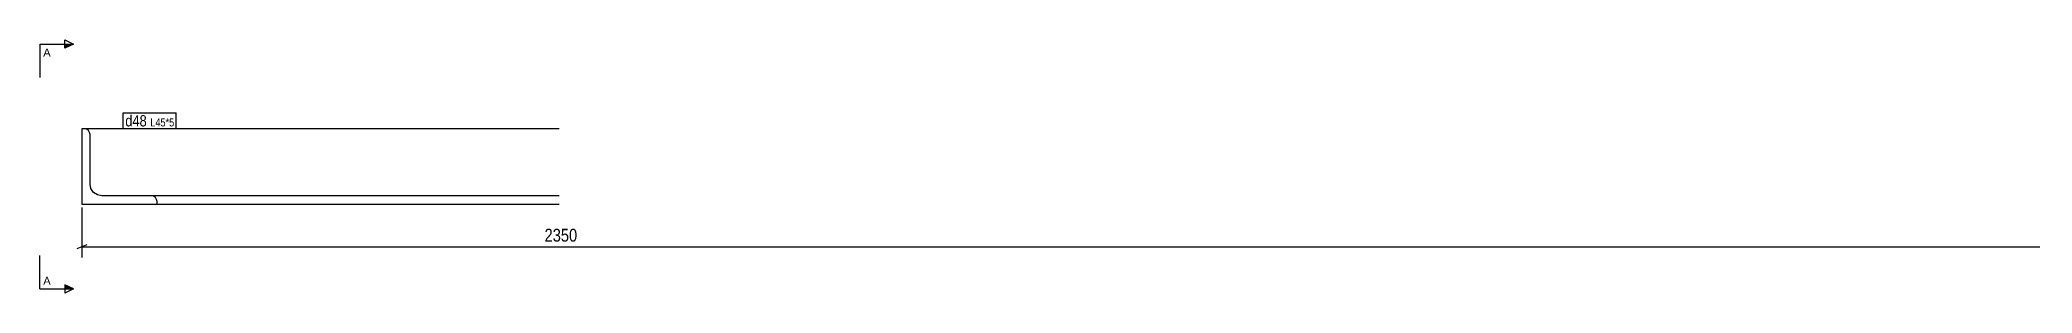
# Model space of a CAD drawing. Header units: millimetres. Extents: x -2 to 16128, y -2 to 157.
# Drawn here: x 13750 to 14939, y 6 to 157 of the extents above; entities that cross this region are included whole.
import ezdxf

# ---------------------------------------------------------------- set-up
doc = ezdxf.new("R2010")
doc.units = ezdxf.units.MM
for name, color, linetype in [('MÅLSÆTNING', 7, 'Continuous'), ('STÅL', 7, 'Continuous'), ('TEKST', 7, 'Continuous')]:
    doc.layers.add(name, color=color, linetype=linetype)
doc.styles.add('Arial', font='ARIAL.TTF', dxfattribs={"height": 0.2})
doc.styles.add('Arial Narrow', font='ARIALN.TTF', dxfattribs={"height": 0.2})

msp = doc.modelspace()

# ---------------------------------------------------------------- hatches: boundary and pattern name
at = {"layer": 'TEKST', "linetype": 'Continuous'}
for points in [[(13765.4, 152.3), (13765.4, 154.8), (13770.4, 154.8)], [(13765.4, 8.5), (13765.4, 11), (13770.4, 8.5)]]:
    msp.add_hatch(color=30, dxfattribs=at).paths.add_polyline_path(points)

# ---------------------------------------------------------------- linework, layer by layer
at = {"layer": 'MÅLSÆTNING', "color": 7, "linetype": 'Continuous'}
for p, q in [((13775.4, 57.2), (13775.4, 27.3)), ((13778.4, 34.9), (13772.4, 32.5)), ((13775.4, 33.7), (16125.4, 33.7))]:
    msp.add_line(p, q, dxfattribs=at)
at = {"layer": 'STÅL', "color": 2, "linetype": 'Continuous'}
for p, q in [((13775.4, 104.2), (13775.4, 59.2)), ((14060.4, 104.2), (13775.4, 104.2)), ((13778.2, 103.9), (13776.9, 104.2)), ((13779.4, 103.1), (13778.2, 103.9)), ((13780.1, 102), (13779.4, 103.1)), ((13780.4, 100.7), (13780.1, 102)), ((13780.4, 71.2), (13780.4, 100.7)), ((13780.9, 68.5), (13780.4, 71.2)), ((13782.4, 66.2), (13780.9, 68.5)), ((13784.7, 64.7), (13782.4, 66.2)), ((13787.4, 64.2), (13784.7, 64.7)), ((14060.4, 64.2), (13787.4, 64.2)), ((13818.2, 63.9), (13816.9, 64.2)), ((13819.4, 63.1), (13818.2, 63.9)), ((13820.1, 62), (13819.4, 63.1)), ((13820.4, 60.7), (13820.1, 62)), ((13820.4, 59.2), (13820.4, 60.7)), ((13775.4, 59.2), (14060.4, 59.2))]:
    msp.add_line(p, q, dxfattribs=at)
at = {"layer": 'TEKST', "color": 30, "linetype": 'Continuous'}
for p, q in [((13765.4, 152.3), (13765.4, 157.3)), ((13765.4, 157.3), (13770.4, 154.8)), ((13770.4, 154.8), (13765.4, 152.3)), ((13770.4, 8.5), (13765.4, 11)), ((13765.4, 11), (13765.4, 6)), ((13770.4, 8.5), (13765.4, 6))]:
    msp.add_line(p, q, dxfattribs=at)

# ---------------------------------------------------------------- wipeouts: each hides what was drawn before it
at = {"color": 0, "linetype": 'Continuous'}
for points in [[(13756.8, 147.3), (13756.8, 152.3), (13752.4, 152.3), (13752.4, 147.3)], [(13756.8, 11), (13756.8, 16), (13752.4, 16), (13752.4, 11)]]:
    msp.add_wipeout(points, dxfattribs=at).dxf.layer = 'TEKST'

# ---------------------------------------------------------------- next in the draw order: linework, layer by layer
at = {"layer": 'TEKST', "color": 30, "linetype": 'Continuous'}
for p, q in [((13750.4, 154.8), (13750.4, 134.8)), ((13750.4, 154.8), (13770.4, 154.8)), ((13750.4, 8.5), (13750.4, 28.5)), ((13750.4, 8.5), (13770.4, 8.5))]:
    msp.add_line(p, q, dxfattribs=at)

# ---------------------------------------------------------------- next in the draw order: texts
at = {"layer": 'TEKST', "color": 96, "linetype": 'Continuous', "style": 'Arial'}
for p in [(13752.4, 147.3), (13752.4, 11)]:
    msp.add_text('A', height=4.78, dxfattribs=at).set_placement(p)

# ---------------------------------------------------------------- next in the draw order: wipeouts: each hides what was drawn before it
at = {"color": 0}
for points, layer in [([(15850.7, 35.2), (15850.7, 46.4), (14050, 46.4), (14050, 35.2)], 'MÅLSÆTNING'), ([(13814.2, 105.6), (13814.2, 112.6), (13801.4, 112.6), (13801.4, 105.6)], 'TEKST')]:
    msp.add_wipeout(points, dxfattribs=at).dxf.layer = layer

# ---------------------------------------------------------------- next in the draw order: texts
at = {"layer": 'MÅLSÆTNING', "color": 3, "style": 'Arial Narrow'}
msp.add_text('2350', height=7.64, dxfattribs=at).set_placement((14051.6, 36.8))

# ---------------------------------------------------------------- next in the draw order: wipeouts: each hides what was drawn before it
at = {"color": 0}
msp.add_wipeout([(13814.2, 105.6), (13814.2, 112.6), (13801.4, 112.6), (13801.4, 105.6)], dxfattribs=at).dxf.layer = 'TEKST'

# ---------------------------------------------------------------- next in the draw order: linework, layer by layer
at = {"layer": 'TEKST', "color": 7, "linetype": 'Continuous'}
msp.add_line((13800.2, 104.4), (13800.2, 113.8), dxfattribs=at)

# ---------------------------------------------------------------- next in the draw order: wipeouts: each hides what was drawn before it
at = {"color": 0}
msp.add_wipeout([(13830.6, 105.6), (13830.6, 110.6), (13816.3, 110.6), (13816.3, 105.6)], dxfattribs=at).dxf.layer = 'TEKST'

# ---------------------------------------------------------------- next in the draw order: wipeouts: each hides what was drawn before it
msp.add_wipeout([(13830.6, 105.6), (13830.6, 110.6), (13816.3, 110.6), (13816.3, 105.6)], dxfattribs=at).dxf.layer = 'TEKST'

# ---------------------------------------------------------------- next in the draw order: linework, layer by layer
at = {"layer": 'TEKST', "color": 7, "linetype": 'Continuous'}
for p, q in [((13800.2, 113.8), (13831.8, 113.8)), ((13831.8, 104.4), (13831.8, 113.8)), ((13800.2, 104.4), (13831.8, 104.4))]:
    msp.add_line(p, q, dxfattribs=at)

# ---------------------------------------------------------------- next in the draw order: texts
at = {"layer": 'TEKST', "color": 3, "style": 'Arial Narrow'}
for s, height, p in [('d48', 6.68, (13801.4, 105.6)), ('L45*5', 4.77, (13816.3, 105.6))]:
    msp.add_text(s, height=height, dxfattribs=at).set_placement(p)

doc.saveas('drawing.dxf')
